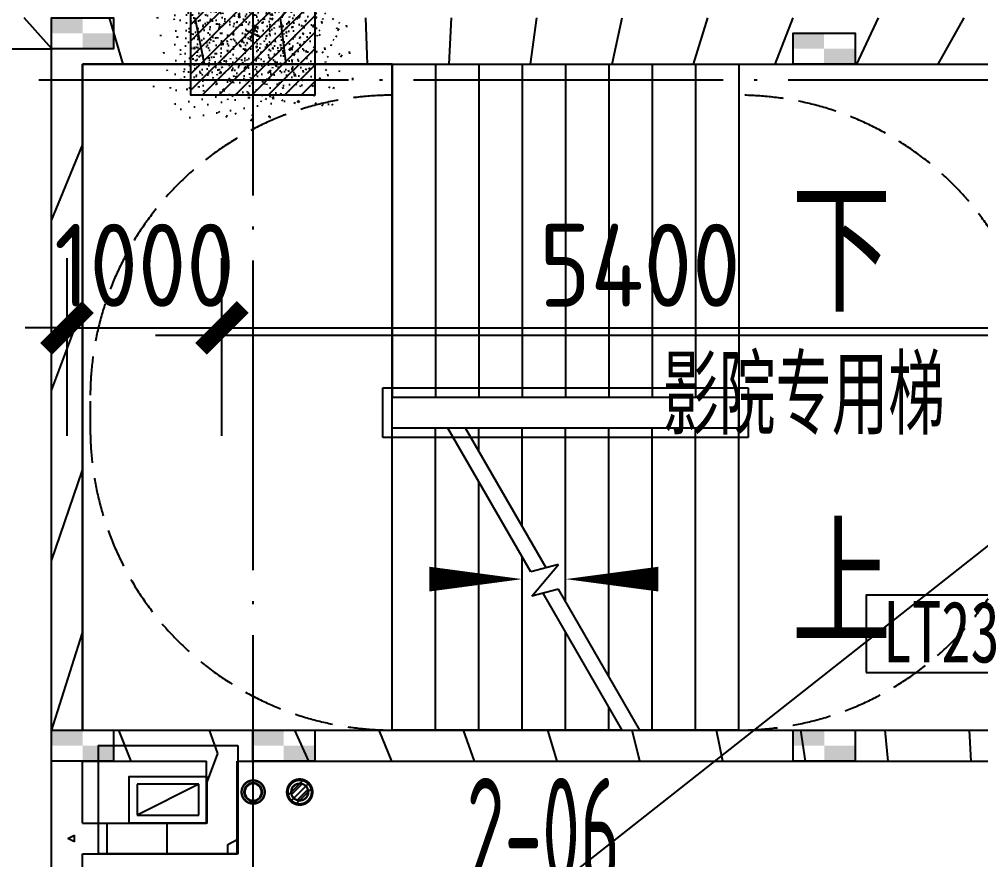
# Model space of a CAD drawing. Header units: inches. Extents: x 0 to 1813292486, y 0 to 3473589894.
# Drawn here: x 600454777 to 600460988, y 3473222381 to 3473227809 of the extents above; entities that cross this region are included whole.
import ezdxf
from ezdxf.enums import TextEntityAlignment as Align
from ezdxf.xclip import XClip

# ---------------------------------------------------------------- set-up
doc = ezdxf.new("R2010")
doc.units = ezdxf.units.IN
doc.header["$LTSCALE"] = 1000
doc.header["$MEASUREMENT"] = 0
doc.header["$XCLIPFRAME"] = 2
for name, pattern in [('AX-MALL-GIRD-200$0$DOTE', [2.4200000000000004, 2, -0.2, 0.02, -0.2]), ('AX-MALL-WALL-P02-QT$0$DASH', [0.35, 0.25, -0.1]), ('AX-MALL-WALL-P02-QT$0$DOTE', [2.4200000000000004, 2, -0.2, 0.02, -0.2]), ('PX-MALL-P02-LG$0$CONTINOUS', [0])]:
    doc.linetypes.add(name, pattern=pattern)
for name, color, linetype in [('A-Anno-Note', 241, 'Continuous'), ('AX-MALL-DIM-P02$0$A-Anno-Dims', 3, 'Continuous'), ('AX-MALL-DIM-P02$0$A-Detl-Thin', 131, 'Continuous'), ('AX-MALL-GIRD-200$0$A-Grid', 222, 'AX-MALL-GIRD-200$0$DOTE'), ('AX-MALL-P02-200$0$A-Anno-Note', 241, 'Continuous'), ('AX-MALL-WALL-P02$0$A-Anno-Note', 241, 'Continuous'), ('AX-MALL-WALL-P02-QT$0$_T_S__T_ELEV_A-STRS', 7, 'Continuous'), ('AX-MALL-WALL-P02-QT$0$A-Anno-Dims', 3, 'Continuous'), ('AX-MALL-WALL-P02-QT$0$A-Anno-Note', 241, 'Continuous'), ('AX-MALL-WALL-P02-QT$0$A-Detl-Fine', 152, 'Continuous'), ('AX-MALL-WALL-P02-QT$0$A-Detl-Patt', 8, 'Continuous'), ('AX-MALL-WALL-P02-QT$0$A-Detl-Thin', 131, 'Continuous'), ('AX-MALL-WALL-P02-QT$0$A-Hdrl', 31, 'Continuous'), ('AX-MALL-WALL-P02-QT$0$A-Strs', 151, 'Continuous'), ('AX-MALL-WALL-P02-QT$0$A-Wall', 2, 'Continuous'), ('AX-MALL-WALL-P02-QT$0$A-Wall-Patt', 13, 'Continuous'), ('AX-MALL-WALL-P02-QT$0$A-Wind', 4, 'Continuous'), ('AX-MALL-WORD-P02$0$A-Anno-Note', 241, 'Continuous'), ('AX-MALL-ZTKD-P02$0$A-Anno-Note', 241, 'Continuous'), ('MX-MALL-P02-LG$0$M-VT-DUCT-FLG', 40, 'Continuous'), ('MX-MALL-P02-LG$0$M-VT-DUCT-KED', 170, 'Continuous'), ('MX-MALL-P02-LG$0$M-VT-DUCT-SAD', 90, 'Continuous'), ('PX-MALL-P02-LG$0$P-Drain-Fldr', 4, 'Continuous'), ('PX-MALL-P02-LG$0$P-Drain-Fldr-ARCH', 161, 'Continuous'), ('PX-MALL-P02-LG$0$P-Drain-Fldr-W100', 4, 'Continuous'), ('PX-MALL-P02-LG$0$P-Drain-Fldr-W50', 4, 'Continuous'), ('PX-MALL-P02-LG$0$P-Pipe-Risr', 7, 'Continuous'), ('PX-MALL-P02-LG$0$P-Pipe-Risr-Arch', 6, 'Continuous'), ('PX-MALL-P02-LG$0$P-Pipe-Risr-W100', 6, 'Continuous'), ('PX-MALL-P02-LG$0$P-Pipe-Risr-W50', 6, 'Continuous'), ('PX-MALL-P02-LG$0$P-Sewr-Pipe', 123, 'PX-MALL-P02-LG$0$CONTINOUS'), ('SX-MALL-LT-TZ-2F(M)$0$SX-S1-TZ-(2F~3F)$0$A-Strs', 151, 'Continuous'), ('SX-MALL-LT-TZ-2F(M)$0$SX-S1-TZ-(2F~3F)$0$TZ', 255, 'Continuous'), ('SX-MALL-TZ-2F~3F$0$S-DIMS', 81, 'Continuous'), ('SX-MALL-WALL-L-1F~2F$0$S-COLU', 30, 'Continuous'), ('SX-MALL-WALL-L-1F~2F$0$S-PATT-WALL', 83, 'Continuous'), ('SX-MALL-WALL-L-1F~2F$0$单形心', 4, 'Continuous')]:
    doc.layers.add(name, color=color, linetype=linetype)
doc.layers.add('MX-MALL-P02-LG$0$M-AUX-TO-ARCH', color=1, linetype='Continuous', plot=False)
doc.styles.add('AX-MALL-DIM-P02$0$_TCH_DIM_T3', font='gbenor.shx')
doc.styles.add('AX-MALL-WALL-P02-QT$0$_TCH_DIM', font='gbenor.shx')
doc.styles.add('AX-MALL-WORD-P02$0$STANDARD', font='gbenor.shx', dxfattribs={"bigfont": 'gbcbig.shx'})
doc.styles.add('AX-MALL-WORD-P02$0$宋体', font='', dxfattribs={"width": 0.7, "height": 5})
doc.styles.add('PX-MALL-P02-LG$0$jzfz', font='gbenor.shx', dxfattribs={"bigfont": 'gbcbig.shx'})
doc.styles.get('AX-MALL-WORD-P02$0$宋体').set_extended_font_data('SimSun')
doc.dimstyles.new('AX-MALL-DIM-P02$0$_TCH_ARCH&&180', dxfattribs={"dimtxt": 535.5, "dimasz": 270, "dimexe": 450, "dimexo": 450, "dimgap": 137.25, "dimtad": 1, "dimdec": 0, "dimzin": 0, "dimdsep": 46, "dimtxsty": 'AX-MALL-DIM-P02$0$_TCH_DIM_T3', "dimblk": 'AX-MALL-DIM-P02$0$_ArchTick', "dimcen": 0.09, "dimclrt": 7, "dimazin": 2, "dimtfac": 1, "dimtdec": 0, "dimtix": 1, "dimtmove": 2, "dimatfit": 3, "dimfxl": 500, "dimtolj": 1, "dimtzin": 0, "dimarcsym": 0})
pattern_1 = [(45, (0, 359.0227), (-353.55353201463, 353.55353201463), [])]

# ---------------------------------------------------------------- blocks, each defined once
blk = doc.blocks.new('AX-MALL-WORD-P02')
at = {"layer": 'AX-MALL-WORD-P02$0$A-Anno-Note', "color": 3}
blk.add_lwpolyline([(600275052.2948462, 3473124441.960063), (600276047.4509962, 3473124071.235201), (600276221.9974105, 3473124539.779274), (600275226.841261, 3473124910.504136)], close=True, dxfattribs=at)
at = {"layer": 'AX-MALL-WORD-P02$0$A-Anno-Note', "style": 'AX-MALL-WORD-P02$0$STANDARD'}
blk.add_text('影院专用梯', height=506.3829787234042, rotation=339.5681613092015, dxfattribs=at).set_placement((600274354.4755783, 3473126339.490669))
at = {"layer": 'AX-MALL-WORD-P02$0$A-Anno-Note', "color": 3, "style": 'AX-MALL-WORD-P02$0$宋体', "width": 0.7}
blk.add_text('LT23', height=396.5189873417721, rotation=339.5681615271141, dxfattribs=at).set_placement((600275174.583044, 3473124465.201507))
at = {"layer": 'AX-MALL-WORD-P02$0$A-Anno-Note', "style": 'AX-MALL-WORD-P02$0$STANDARD', "width": 0.6}
blk.add_text('2-06', height=700, rotation=339.5681613092015, dxfattribs=at).set_placement((600272150.7702832, 3473124049.305583))
blk = doc.blocks.new('AX-MALL-GIRD-200')
at = {"layer": 'AX-MALL-GIRD-200$0$A-Grid'}
for p, q in [((600299301.5415328, 3473200886.857392), (600260572.0025835, 3473096923.130311)), ((600223757.4145118, 3473147635.412487), (600581653.41861, 3473014308.649205))]:
    blk.add_line(p, q, dxfattribs=at)
blk = doc.blocks.new('AX-MALL-WALL-P02-QT$0$tj')
at = {"layer": 'AX-MALL-WALL-P02-QT$0$A-Detl-Patt'}
h = blk.add_hatch(dxfattribs=at)
h.set_pattern_fill('STEEL', color=256, scale=100.0000000000001, angle=50.43183869082386)
h.set_pattern_definition([(75.00000000004839, (-14278.19445574284, 156289.8254051208), (-153.3407249234246, 41.08752340989569), []), (75.00000000004839, (-14317.88195610046, 156358.5661673546), (-153.3407249234246, 41.08752340989569), [])])
edge = h.paths.add_edge_path()
edge.add_line((88101.273016572, 47666.64152574539), (87883.93542659283, 47459.84604215622))
edge.add_line((87883.93542659283, 47459.84604215622), (91571.54751467705, 43584.64122533798))
edge.add_arc((262949.389629302, 558937.705083496), 543101.4133620498, 251.6057364187558, 260.0288666978238)
edge.add_arc((172180.8466627672, -2862.146247219684), 27099.9982179492, 64.7128659603706, 96.9316049602786, ccw=False)
edge.add_arc((262948.9730309481, 558936.3205539446), 543099.9677998082, 261.6155114784545, 271.7251478115656)
edge.add_line((279298.9759148359, 16082.51663446426), (279298.9759315252, 16382.65274763107))
edge.add_arc((262948.9742454757, 558936.3204835369), 542799.9676941936, 261.62020364125146, 271.7261014454634, ccw=False)
edge.add_arc((172180.8456921196, -2862.14609140989), 27400.00151046549, 64.80631838577902, 96.83815911678944)
edge.add_arc((262949.394896181, 558937.7037490648), 542801.4137571028, 251.6136389015772, 260.02417327084333, ccw=False)
edge.add_line((91737.26096642017, 43845.69257831573), (88101.273016572, 47666.64152574539))
at = {"layer": 'AX-MALL-WALL-P02-QT$0$A-Detl-Fine'}
blk.add_arc((262949.3896243572, 558937.7050833702), 543901.4133599502, 251.5035459811555, 255.290453772469, dxfattribs=at)
at = {"layer": 'AX-MALL-WALL-P02-QT$0$A-Detl-Patt'}
blk.add_lwpolyline([(88103.03003954887, 47737.33037519455), (87813.24658572674, 47461.60306501389), (91543.92713344097, 43541.13421487808, 0.03677856867194786), (168908.9495433569, 23989.2463850975, -0.1416543586965341), (183742.0972260237, 21592.70785188675, 0.04416604653312874), (279348.9759123325, 16034.00206041336), (279348.9759345055, 16434.18465709686, -0.04414427716130016), (183859.0483468771, 21979.79425859451, 0.1405450684183163), (168919.8474783897, 24393.46752309799, -0.03670519880877311), (91764.87840116024, 43889.20268630981), (88103.03007543087, 47737.33033752441)], format="xyb", dxfattribs=at)
blk.add_lwpolyline([(88101.273016572, 47666.64152574539), (87883.93542659283, 47459.84604215622), (91571.54751467705, 43584.64122533798, 0.0367693963449814), (168910.2986617088, 24039.77597379684, -0.1415142461245126), (183756.7420067787, 21641.08926153183, 0.04414024362697595), (279298.9759148359, 16082.51663446426), (279298.9759315252, 16382.65274763107, -0.04412389944666065), (183844.4648458958, 21931.40288829803, 0.1406825130026793), (168918.4574091434, 24342.94360637665, -0.03671436212623864), (91737.26096642017, 43845.69257831573)], format="xyb", close=True, dxfattribs=at)
at = {"layer": 'AX-MALL-WALL-P02-QT$0$A-Detl-Patt', "linetype": 'AX-MALL-WALL-P02-QT$0$DASH'}
blk.add_arc((262949.3896243572, 558937.7050833702), 543701.4133599502, 251.503420721229, 255.290453772469, dxfattribs=at)
at = {"layer": 'AX-MALL-WALL-P02-QT$0$A-Detl-Thin'}
blk.add_arc((262949.3896243572, 558937.7050833702), 543301.4133599502, 251.5031615339801, 255.290453772469, dxfattribs=at)
at = {"layer": 'AX-MALL-WALL-P02-QT$0$A-Hdrl', "ltscale": 6}
for radius, start in [(543501.4133599502, 251.5032867938467), (543601.4133599502, 251.5033537575453)]:
    blk.add_arc((262949.3896243572, 558937.7050833702), radius, start, 255.290453772469, dxfattribs=at)
blk = doc.blocks.new('SX-MALL-WALL-L-1F~2F$0$BANWANG_XINGXIN')
at = {"color": 0}
for points in [[(0.7071067811865476, 0.7071067811865475), (-0.7071067811865477, -0.7071067811865475)], [(-0.7071067811865475, 0.7071067811865476), (0.7071067811865474, -0.7071067811865477)]]:
    blk.add_lwpolyline(points, dxfattribs=at)
blk = doc.blocks.new('SX-MALL-WALL-L-1F~2F')
at = {"layer": 'SX-MALL-WALL-L-1F~2F$0$S-PATT-WALL'}
h = blk.add_hatch(dxfattribs=at)
h.set_pattern_fill('钢筋混凝土', color=256, scale=15, pattern_type=2)
h.set_pattern_definition([(24.56816131876918, (600332848.5159376, 3473133887.589986), (-31.18316060756021, 68.21004687377882), []), (29.56816131876925, (600332848.5159376, 3473133887.589986), (97.53445422577846, -46.37920049590846), [11.24999999999976, -123.7499999999981]), (334.5681613187692, (600332848.5159376, 3473133887.589986), (19.8843977583576, 112.9961142864107), [8.999999999999757, -98.99999999999805]), (80.01956131876923, (600332856.6438087, 3473133883.725054), (117.4189029535321, 66.61682170576017), [9.5610285, -105.1713168]), (25.75236131876918, (600332858.9887226, 3473133915.702631), (141.3476152674957, -79.15081590010527), [16.87499999999999, -185.6249999999999]), (76.20376131876925, (600332870.7676862, 3473133909.106722), (182.3878362713222, 87.98253900728308), [14.3415432, -157.75695]), (330.7523613187692, (600332858.9887226, 3473133915.702631), (182.3877676118969, 87.98268144025063), [13.5, -148.4999999999999]), (0.5681613187692685, (600332870.4268485, 3473133903.438077), (62.82047321120105, -87.84980446922418), [11.25, -123.75]), (305.5681613187692, (600332870.4268485, 3473133903.438077), (72.17288940056437, 89.18848105901375), [8.999999999999998, -98.99999999999999]), (51.01956131876926, (600332875.6618834, 3473133896.117257), (134.9933625470349, 1.33857134020591), [9.5610285, -105.1713168]), (17.06816131876921, (600332848.5159376, 3473133887.589986), (19.14085714793764, 46.1558949392409), [0.7499999999999999, -97.79999999999998, 0.7499999999999999, -100.5, 0.7499999999999999, -99.37499999999999]), (347.0681613187692, (600332848.5159376, 3473133887.589986), (57.63084699394109, 41.66442757030211), [0.7499999999999999, -57.29999999999999, 0.7499999999999999, -95.54999999999998, 0.7499999999999999, -37.87499999999999]), (307.0681613187692, (600332817.170339, 3473133899.267141), (73.85474001336533, -31.12342331039777), [0.7499999999999849, -37.49999999999903, 0.7499999999999849, -116.9999999999981, 0.7499999999999849, -155.2499999999961]), (297.0681613187692, (600332803.1140169, 3473133904.503534), (87.2164167648191, -16.46683781742514), [0.7499999999999999, -48.74999999999999, 0.7499999999999999, -77.69999999999997, 0.7499999999999999, -110.25])])
h.paths.add_polyline_path([(600272544.515609, 3473130207.780597), (600273294.186127, 3473129928.506333), (600273014.911862, 3473129178.835817), (600272265.2413446, 3473129458.110077)])
at = {"layer": 'SX-MALL-WALL-L-1F~2F$0$S-COLU'}
blk.add_lwpolyline([(600272544.515609, 3473130207.780597), (600273294.186127, 3473129928.506333), (600273014.911862, 3473129178.835817), (600272265.2413446, 3473129458.110077)], close=True, dxfattribs=at)
at = {"layer": 'SX-MALL-WALL-L-1F~2F$0$单形心', "xscale": 50, "yscale": 50, "zscale": 50}
blk.add_blockref('SX-MALL-WALL-L-1F~2F$0$BANWANG_XINGXIN', (600272779.7137353, 3473129693.308207), dxfattribs=at)
blk = doc.blocks.new('SX-MALL-WALL-L-2F~3F')
ref = blk.add_blockref('SX-MALL-WALL-L-1F~2F', (0, 0))
XClip(ref).set_block_clipping_path([(600349769.7341375, 3473074679.418533), (600357001.7302529, 3473071985.287766), (600356499.8725733, 3473070638.124951), (600359302.5086629, 3473069594.060767), (600362345.1765132, 3473077761.653201), (600381551.4312518, 3473070606.759726), (600391553.7259278, 3473066880.611454), (600387749.827644, 3473056669.608357), (600391632.1759799, 3473055223.319679), (600395635.5522461, 3473065969.791956), (600406982.2408491, 3473061742.817497), (600403058.8006672, 3473051210.921831), (600412723.2437257, 3473047610.6332), (600445093.3740637, 3473134503.466942), (600393055.2444371, 3473153889.197227), (600387463.4997383, 3473138878.984498), (600380158.3525343, 3473141600.366193), (600382830.751978, 3473148774.027779), (600388210.8522022, 3473146769.782572), (600390696.2253517, 3473153441.399696), (600277474.697425, 3473195619.741203), (600273446.9822528, 3473184807.934726), (600257129.111771, 3473190886.82031), (600241575.9633431, 3473149136.690594), (600258197.8999482, 3473142944.531458), (600255239.7303221, 3473135003.762026), (600263182.3271956, 3473132044.911624), (600260741.6763649, 3473125493.34496), (600269350.4970673, 3473122286.306632), (600271511.1407766, 3473128086.235537), (600286270.1853781, 3473122588.058336), (600284109.5416689, 3473116788.129431), (600282580.7823727, 3473112684.400902), (600291840.7574171, 3473109234.788475), (600290827.7957876, 3473106515.642598), (600293360.405141, 3473105572.171298), (600294731.2544166, 3473109252.0137), (600323175.4764534, 3473098655.706329), (600321336.3302773, 3473093718.790065), (600344750.773286, 3473084996.222976), (600341987.4689643, 3473077578.540671), (600344583.6790427, 3473076611.376234), (600346015.5062013, 3473080454.904757), (600351201.5612961, 3473078522.947055)])
blk = doc.blocks.new('SX-MALL-WALL-2F~3F')
blk.add_blockref('SX-MALL-WALL-L-2F~3F', (0, 0))
blk = doc.blocks.new('MX-MALL-P02-LG$0$YHJJ-P02')
at = {"layer": 'MX-MALL-P02-LG$0$M-AUX-TO-ARCH'}
for points in [[(-137456.7791945934, -52999.99999094009), (-137456.7791941166, -53699.99999237061), (-138356.7791956663, -53699.99998950958), (-138356.7791948318, -52999.99999094009)], [(-137656.7791939974, -53199.99999141693), (-137656.7791955471, -53499.99999332428), (-138156.7791950703, -53499.9999871254), (-138156.7791960239, -53199.99999141693)]]:
    blk.add_lwpolyline(points, close=True, dxfattribs=at)
at = {"layer": 'MX-MALL-P02-LG$0$M-VT-DUCT-FLG'}
blk.add_line((-137706.7791941196, -53249.99999236451), (-138106.7791941135, -53449.9999923767), dxfattribs=at)
at = {"layer": 'MX-MALL-P02-LG$0$M-VT-DUCT-KED'}
for p, q in [((-137706.7791941196, -53249.99999236451), (-138106.7791941196, -53249.9999923767)), ((-138106.7791941196, -53249.9999923767), (-138106.7791941135, -53449.9999923767)), ((-137706.7791941135, -53449.99999236451), (-137706.7791941196, -53249.99999236451)), ((-138106.7791941135, -53449.9999923767), (-137706.7791941135, -53449.99999236451))]:
    blk.add_line(p, q, dxfattribs=at)
blk = doc.blocks.new('MX-MALL-P02-LG')
at = {"layer": 'MX-MALL-P02-LG$0$M-VT-DUCT-SAD', "rotation": 339.5681613187875}
blk.add_blockref('MX-MALL-P02-LG$0$YHJJ-P02', (600418393.5374048, 3473127097.242905), dxfattribs=at)
blk = doc.blocks.new('SX-MALL-LT-TZ-2F(M)$0$SX-S1-TZ-(2F~3F)$0$TZ')
at = {"layer": 'SX-MALL-LT-TZ-2F(M)$0$SX-S1-TZ-(2F~3F)$0$A-Strs'}
h = blk.add_hatch(color=0, dxfattribs=at)
h.dxf.hatch_style = 1
h.paths.add_polyline_path([(-186775.5959191918, 16586.87351322174), (-186975.5954445004, 16586.43784570694), (-186975.3828500509, 16486.43807125092), (-186775.3780853152, 16486.87375020981)])
h.paths.add_polyline_path([(-186975.3828500509, 16486.43807125092), (-187175.3771362901, 16486.00241565704), (-187175.1593025327, 16386.00265312195), (-186975.1702555418, 16386.43829774857)])
at = {"layer": 'SX-MALL-LT-TZ-2F(M)$0$SX-S1-TZ-(2F~3F)$0$A-Strs', "color": 0}
blk.add_lwpolyline([(-187175.5949700475, 16586.00217819214), (-187175.1593025327, 16386.00265312195), (-186775.1602514982, 16386.87398815155), (-186775.5959191918, 16586.87351322174)], close=True, dxfattribs=at)
blk = doc.blocks.new('SX-MALL-LT-TZ-2F(M)')
at = {"layer": 'SX-MALL-LT-TZ-2F(M)$0$SX-S1-TZ-(2F~3F)$0$TZ', "color": 7, "xscale": -1, "rotation": 159.6899687550818}
for p in [(600452822.2498753, 3473080639.588159), (600457275.947921, 3473078873.730221), (600451216.422851, 3473076328.982683), (600452434.9694963, 3473075875.027051), (600455706.160492, 3473074656.412904)]:
    blk.add_blockref('SX-MALL-LT-TZ-2F(M)$0$SX-S1-TZ-(2F~3F)$0$TZ', p, dxfattribs=at)
blk = doc.blocks.new('SX-MALL-TZ-2F~3F')
at = {"layer": 'SX-MALL-TZ-2F~3F$0$S-DIMS'}
blk.add_blockref('SX-MALL-LT-TZ-2F(M)', (0.08505654335021973, 0.258394181728363), dxfattribs=at)
blk = doc.blocks.new('AX-MALL-WALL-P02-QT')
at = {"layer": 'AX-MALL-WALL-P02-QT$0$A-Wall-Patt'}
h = blk.add_hatch(dxfattribs=at)
h.set_pattern_fill('普通砖', color=256, scale=200, style=0)
h.set_pattern_definition(pattern_1)
h.paths.add_polyline_path([(600265833.7494437, 3473132245.312536), (600265904.185403, 3473132147.930709), (600271526.714284, 3473130053.373719), (600271632.0595263, 3473130049.700708), (600271690.2416649, 3473130205.882065), (600265880.2951546, 3473132370.257622)])
h = blk.add_hatch(dxfattribs=at)
h.set_pattern_fill('普通砖', color=256, scale=200, style=0)
h.set_pattern_definition(pattern_1)
h.paths.add_polyline_path([(600271632.0595263, 3473130049.700708), (600271679.22263, 3473129889.846338), (600277489.1691406, 3473127725.470782), (600277781.3146193, 3473127936.77866), (600271690.2416649, 3473130205.882065)])
h = blk.add_hatch(dxfattribs=at)
h.set_pattern_fill('普通砖', color=256, scale=200, style=0)
h.set_pattern_definition(pattern_1)
h.paths.add_polyline_path([(600270080.7416276, 3473125789.931348), (600270178.1234537, 3473125860.367307), (600271679.22263, 3473129889.846338), (600271632.0595263, 3473130049.700708), (600271526.714284, 3473130053.373719), (600269955.7965416, 3473125836.477059)])
h = blk.add_hatch(dxfattribs=at)
h.set_pattern_fill('普通砖', color=256, scale=200, style=0)
h.set_pattern_definition(pattern_1)
h.paths.add_polyline_path([(600270080.7416276, 3473125789.931348), (600270108.3048874, 3473125672.949677), (600270857.9754049, 3473125393.675412), (600270974.957075, 3473125421.238672), (600271021.5027858, 3473125546.183758), (600270178.1234537, 3473125860.367307)])
h = blk.add_hatch(dxfattribs=at)
h.set_pattern_fill('普通砖', color=256, scale=200, style=0)
h.set_pattern_definition(pattern_1)
h.paths.add_polyline_path([(600269871.2859284, 3473125227.678459), (600269968.6677547, 3473125298.114419), (600270108.3048874, 3473125672.949677), (600270080.7416276, 3473125789.931347), (600269955.7965416, 3473125836.477059), (600269746.3408422, 3473125274.22417)])
h = blk.add_hatch(dxfattribs=at)
h.set_pattern_fill('普通砖', color=256, scale=200, style=0)
h.set_pattern_definition(pattern_1)
h.paths.add_polyline_path([(600270974.957075, 3473125421.238672), (600271045.3930341, 3473125323.856846), (600275918.2513981, 3473123508.574122), (600276046.8694959, 3473123567.373654), (600275988.0699644, 3473123695.991752), (600271021.5027858, 3473125546.183758)])
h = blk.add_hatch(dxfattribs=at)
h.set_pattern_fill('普通砖', color=256, scale=200, style=0)
h.set_pattern_definition(pattern_1)
h.paths.add_polyline_path([(600270718.338272, 3473125018.840153), (600270835.9373349, 3473124761.603958), (600271045.3930341, 3473125323.856846), (600270974.957075, 3473125421.238672), (600270857.9754049, 3473125393.675412)])
h = blk.add_hatch(dxfattribs=at)
h.set_pattern_fill('普通砖', color=256, scale=200, style=0)
h.set_pattern_definition(pattern_1)
h.paths.add_polyline_path([(600269871.2859284, 3473125227.678459), (600269898.8491883, 3473125110.696789), (600270835.9373349, 3473124761.603958), (600270718.338272, 3473125018.840153), (600269968.6677547, 3473125298.114419)])
h = blk.add_hatch(dxfattribs=at)
h.set_pattern_fill('普通砖', color=256, scale=200, style=0)
h.set_pattern_definition(pattern_1)
h.paths.add_polyline_path([(600269047.1155329, 3473123145.480507), (600269177.4910336, 3473123174.317365), (600269898.8491883, 3473125110.696789), (600269871.2859284, 3473125227.678459), (600269746.3408422, 3473125274.22417), (600269009.4914004, 3473123296.260674)])
at = {"layer": 'AX-MALL-WALL-P02-QT$0$_T_S__T_ELEV_A-STRS', "linetype": 'AX-MALL-WALL-P02-QT$0$DOTE', "const_width": 150}
blk.add_lwpolyline([(600234247.8536268, 3473153011.494684), (600262405.5662599, 3473142521.920496), (600259473.1864733, 3473134650.380063), (600277652.6965212, 3473127877.979127), (600276745.0551592, 3473125441.549947), (600276745.055159, 3473125441.549947), (600276046.8694955, 3473123567.373652), (600279607.804453, 3473122240.820894), (600279607.8044529, 3473122240.820893), (600286917.0919989, 3473119517.896807), (600286114.1784856, 3473117362.594068), (600305090.2134603, 3473110293.464231), (600303222.5668081, 3473105280.042639), (600316013.8200127, 3473100514.925489), (600314879.2683095, 3473097469.389009), (600322235.4102613, 3473094729.010282), (600324225.2394023, 3473100070.412719), (600344138.3625215, 3473092652.190045), (600342323.0797966, 3473087779.331682), (600442122.9674294, 3473050600.945104)], dxfattribs=at)
at = {"layer": 'AX-MALL-WALL-P02-QT$0$A-Anno-Dims'}
blk.add_line((600261523.3908857, 3473120260.912347), (600281166.7770756, 3473126568.881006), dxfattribs=at)
at = {"layer": 'AX-MALL-WALL-P02-QT$0$A-Anno-Dims', "color": 3}
for points in [[(600275373.4846443, 3473127259.741159, 0, 0, 0), (600272206.1267117, 3473128439.67494, 0, 0, 0), (600271455.5771173, 3473126424.935426, 0, 0, 0), (600273179.8193055, 3473125782.604611, 0, 160, 0), (600272617.566418, 3473125992.060312, 0, 0, 0)], [(600274622.9350499, 3473125245.001646, 0, 0, 0), (600273442.2039863, 3473125684.858617, 0, 160, 0), (600274004.4568737, 3473125475.402916, 0, 0, 0)]]:
    blk.add_lwpolyline(points, format="xyseb", dxfattribs=at)
at = {"layer": 'AX-MALL-WALL-P02-QT$0$A-Strs', "color": 3}
for p, q in [((600271679.22264, 3473129889.846335), (600270178.1234579, 3473125860.367319)), ((600273553.3989315, 3473129191.660666), (600271679.22264, 3473129889.846335)), ((600272052.2997494, 3473125162.18165), (600273553.3989315, 3473129191.660666)), ((600273553.3989372, 3473129191.660674), (600272802.8493438, 3473127176.921163)), ((600273553.3989372, 3473129191.660674), (600275652.4763837, 3473128409.692725)), ((600273815.783618, 3473129093.91468), (600273065.2340245, 3473127079.175169)), ((600274078.1682988, 3473128996.168687), (600273327.6187054, 3473126981.429176)), ((600274340.5529797, 3473128898.422693), (600273590.0033863, 3473126883.683182)), ((600274602.9376605, 3473128800.676699), (600273852.388067, 3473126785.937188)), ((600274865.3223412, 3473128702.930706), (600274114.7727478, 3473126688.191195)), ((600275127.7070221, 3473128605.184712), (600274377.1574286, 3473126590.445201)), ((600275390.0917028, 3473128507.438718), (600274639.5421094, 3473126492.699207)), ((600275652.4763837, 3473128409.692725), (600274901.9267902, 3473126394.953214)), ((600272655.8599181, 3473126954.223815), (600272767.5696251, 3473127254.092021)), ((600272767.5696251, 3473127254.092021), (600274979.0976489, 3473126430.232932)), ((600272733.0307767, 3473126989.503534), (600272802.8493438, 3473127176.921163)), ((600272802.8493438, 3473127176.921163), (600274901.9267902, 3473126394.953214)), ((600272802.8493438, 3473127176.921163), (600274901.9267902, 3473126394.953214)), ((600272052.2997494, 3473125162.18165), (600272733.0307767, 3473126989.503534)), ((600273069.7719594, 3473126864.057561), (600272733.0307767, 3473126989.503534)), ((600274832.1082232, 3473126207.535584), (600272733.0307767, 3473126989.503534)), ((600274867.3879418, 3473126130.364726), (600272655.8599181, 3473126954.223815)), ((600272314.6844302, 3473125064.435656), (600272995.4154576, 3473126891.75754)), ((600273247.8645813, 3473125807.54065), (600273069.7719594, 3473126864.057561)), ((600274832.1082232, 3473126207.535584), (600273177.977578, 3473126823.747793)), ((600273350.9273102, 3473125797.740568), (600273177.977578, 3473126823.747793)), ((600273206.295449, 3473126655.754817), (600273257.8001384, 3473126794.011547)), ((600273299.3791026, 3473126103.545225), (600273520.1848192, 3473126696.265553)), ((600273392.462756, 3473125551.335633), (600273782.5695, 3473126598.519559)), ((600273485.5464096, 3473124999.12604), (600274044.9541807, 3473126500.773565)), ((600272577.069111, 3473124966.689662), (600273136.4768821, 3473126468.337187)), ((600274979.0976489, 3473126430.232932), (600274867.3879418, 3473126130.364726)), ((600273626.6078342, 3473124575.705688), (600274307.3388616, 3473126403.027572)), ((600274832.1082232, 3473126207.535584), (600274901.9267902, 3473126394.953214)), ((600274901.9267902, 3473126394.953214), (600274832.1082232, 3473126207.535584)), ((600273888.9925151, 3473124477.959694), (600274569.7235425, 3473126305.281578)), ((600274151.3771958, 3473124380.2137), (600274832.1082232, 3473126207.535584)), ((600272839.4537919, 3473124868.943669), (600273229.5605357, 3473125916.127595)), ((600270178.1234579, 3473125860.367319), (600272052.2997494, 3473125162.18165)), ((600273199.8456545, 3473125657.134471), (600273433.7897304, 3473125789.861303)), ((600273433.7897304, 3473125789.861303), (600273247.8645813, 3473125807.54065)), ((600273377.4758664, 3473125640.243877), (600273199.8456545, 3473125657.134471)), ((600273444.0457138, 3473124643.715435), (600273274.4131376, 3473125650.043959)), ((600273552.2513324, 3473124603.405667), (600273377.4758664, 3473125640.243877)), ((600273101.8384726, 3473124771.197675), (600273322.6441891, 3473125363.918004)), ((600273444.0457138, 3473124643.715435), (600272052.2997494, 3473125162.18165)), ((600273364.2231534, 3473124673.451681), (600273415.7278427, 3473124811.708411)), ((600274151.3771958, 3473124380.2137), (600273552.2513324, 3473124603.405667))]:
    blk.add_line(p, q, dxfattribs=at)
at = {"layer": 'AX-MALL-WALL-P02-QT$0$A-Strs', "color": 3, "linetype": 'AX-MALL-WALL-P02-QT$0$DASH'}
for points in [[(600273483.5803711, 3473129004.243047, 0.4180063963756267), (600270966.8771822, 3473127833.96471), (600270914.6647387, 3473127693.80812, 0.418006393058448), (600272052.2998071, 3473125162.181629)], [(600275582.6578077, 3473128222.27511, -0.4180063963756267), (600276720.2928065, 3473125690.648571), (600276668.0803653, 3473125550.49198, -0.418006393058448), (600274151.3771554, 3473124380.213725)]]:
    blk.add_lwpolyline(points, format="xyb", dxfattribs=at)
at = {"layer": 'AX-MALL-WALL-P02-QT$0$A-Wall'}
for p, q in [((600265904.185403, 3473132147.930709), (600271526.714284, 3473130053.373719)), ((600269955.7965416, 3473125836.477059), (600271526.714284, 3473130053.373719)), ((600270178.1234537, 3473125860.367307), (600271679.22263, 3473129889.846338)), ((600271679.22263, 3473129889.846338), (600277489.1691406, 3473127725.470782)), ((600270178.1234537, 3473125860.367307), (600271021.5027858, 3473125546.183758)), ((600269746.3408422, 3473125274.22417), (600269955.7965416, 3473125836.477059)), ((600269968.6677547, 3473125298.114419), (600270108.3048874, 3473125672.949677)), ((600270108.3048874, 3473125672.949677), (600270857.9754049, 3473125393.675412)), ((600271021.5027858, 3473125546.183758), (600275988.0699644, 3473123695.991752)), ((600270718.338272, 3473125018.840153), (600270857.9754049, 3473125393.675412)), ((600269968.6677547, 3473125298.114419), (600270718.338272, 3473125018.840153)), ((600270835.9373349, 3473124761.603958), (600271045.3930341, 3473125323.856846)), ((600271045.3930341, 3473125323.856846), (600275918.2513981, 3473123508.574122)), ((600269009.4914004, 3473123296.260674), (600269746.3408422, 3473125274.22417)), ((600269177.4910336, 3473123174.317365), (600269898.8491883, 3473125110.696789)), ((600269898.8491883, 3473125110.696789), (600270835.9373349, 3473124761.603958))]:
    blk.add_line(p, q, dxfattribs=at)
at = {"layer": 'AX-MALL-WALL-P02-QT$0$A-Detl-Patt'}
blk.add_blockref('SX-MALL-TZ-2F~3F', (0, 0), dxfattribs=at)
at = {"layer": 'AX-MALL-WALL-P02-QT$0$A-Detl-Thin'}
for name in ['MX-MALL-P02-LG', 'SX-MALL-WALL-2F~3F']:
    blk.add_blockref(name, (0, 0), dxfattribs=at)
at = {"layer": 'AX-MALL-WALL-P02-QT$0$A-Detl-Thin', "rotation": 339.5681613091762}
blk.add_blockref('AX-MALL-WALL-P02-QT$0$tj', (600144118.6961328, 3473128496.287411), dxfattribs=at)
at = {"layer": 'AX-MALL-WALL-P02-QT$0$A-Wind'}
blk.add_blockref('AX-MALL-GIRD-200', (0, 0), dxfattribs=at)
at = {"layer": 'AX-MALL-WALL-P02-QT$0$A-Anno-Note', "color": 3, "style": 'AX-MALL-WALL-P02-QT$0$_TCH_DIM', "width": 0.7}
for s, p in [('下', (600275438.9071999, 3473126861.871922)), ('上', (600274688.3576059, 3473124847.132409))]:
    blk.add_text(s, height=675.177304964539, rotation=339.5681613092755, dxfattribs=at).set_placement(p)
blk = doc.blocks.new('AX-MALL-WALL-P02')
at = {"layer": 'AX-MALL-WALL-P02$0$A-Anno-Note'}
blk.add_blockref('AX-MALL-WORD-P02', (0, 0), dxfattribs=at)
blk.add_blockref('AX-MALL-WALL-P02-QT', (0, 0), dxfattribs=at)
blk = doc.blocks.new('PX-MALL-P02-LG$0$A$C5A9C1854')
at = {"layer": 'PX-MALL-P02-LG$0$P-Drain-Fldr-W50', "ltscale": 0.7}
for p, q in [((16.81565596797736, -52.36634142627008), (-52.36634142621187, 16.81565596791916)), ((38.89087296527578, -38.89087296521757), (-38.89087296527578, 38.89087296521757)), ((52.36634142632829, -16.81565596791916), (-16.81565596786095, 52.36634142627008))]:
    blk.add_line(p, q, dxfattribs=at)
at = {"layer": 'PX-MALL-P02-LG$0$P-Drain-Fldr-W50', "ltscale": 0.7, "const_width": 13.75}
blk.add_lwpolyline([(-54.99999999994179, 0, 1), (55.00000000005821, 0, 1)], format="xyb", close=True, dxfattribs=at)
blk = doc.blocks.new('PX-MALL-P02-LG$0$A$C7D2520B3')
at = {"layer": 'PX-MALL-P02-LG$0$P-Drain-Fldr', "ltscale": 0.7}
for p, q in [((78.54951213949244, -25.22348395187873), (-25.22348395179142, 78.54951213940512)), ((25.22348395196605, -78.54951213940512), (-78.54951213931781, 25.22348395187873)), ((58.33630944791366, -58.33630944788456), (-58.33630944791366, 58.33630944788456))]:
    blk.add_line(p, q, dxfattribs=at)
at = {"layer": 'PX-MALL-P02-LG$0$P-Drain-Fldr', "ltscale": 0.7, "const_width": 20}
blk.add_lwpolyline([(5.820766091346741e-11, -80, 1), (5.820766091346741e-11, 80, 1)], format="xyb", close=True, dxfattribs=at)
blk = doc.blocks.new('PX-MALL-P02-LG$0$A$C2257314B')
at = {"layer": 'PX-MALL-P02-LG$0$P-Drain-Fldr-ARCH', "ltscale": 0.7}
for p, q in [((16.81565596797736, -52.36634142627008), (-52.36634142621187, 16.81565596791916)), ((38.89087296527578, -38.89087296521757), (-38.89087296527578, 38.89087296521757)), ((52.36634142632829, -16.81565596791916), (-16.81565596786095, 52.36634142627008))]:
    blk.add_line(p, q, dxfattribs=at)
for start, end in [(0, 180), (180, 0)]:
    blk.add_arc((5.820766091346741e-11, -1.77635683940025e-15), 55, start, end, dxfattribs=at)
blk = doc.blocks.new('PX-MALL-P02-LG$0$P-Drain-Fldr')
blk.add_blockref('PX-MALL-P02-LG$0$A$C2257314B', (0, 0))
at = {"layer": 'PX-MALL-P02-LG$0$P-Drain-Fldr-W100'}
blk.add_blockref('PX-MALL-P02-LG$0$A$C7D2520B3', (0, 0), dxfattribs=at)
at = {"layer": 'PX-MALL-P02-LG$0$P-Drain-Fldr-W50'}
blk.add_blockref('PX-MALL-P02-LG$0$A$C5A9C1854', (0, 0), dxfattribs=at)
blk = doc.blocks.new('PX-MALL-P02-LG$0$P-Risr')
at = {"layer": 'PX-MALL-P02-LG$0$P-Pipe-Risr-W50'}
h = blk.add_hatch(color=0, dxfattribs=at)
edge = h.paths.add_edge_path()
edge.add_ellipse((0, 0), major_axis=(47.05795628796547, 47.05795628796547), ratio=0.9999999999999695, start_angle=225.0000000000009, end_angle=405.0000000000009, ccw=False)
edge.add_ellipse((0, 0), major_axis=(47.05795628796764, 47.05795628796764), ratio=0.9999999999998785, start_angle=133.9675974886221, end_angle=225.0000000000035, ccw=False)
edge.add_line((-66.53919663240958, 1.199087783927098), (-54.4367953546693, 1.199087783927098))
edge.add_ellipse((0, 0), major_axis=(-38.50196423560672, 38.50196423560672), ratio=0.9999999999999859, start_angle=43.73814098242129, end_angle=134.9999999999996)
edge.add_ellipse((0, 0), major_axis=(38.50196423561096, 38.50196423561096), ratio=0.9999999999998216, start_angle=225.0000000000051, end_angle=405.0000000000051)
edge.add_ellipse((0, 0), major_axis=(38.50196423560679, 38.50196423560679), ratio=0.9999999999999831, start_angle=45.00000000000048, end_angle=133.7381409824204)
edge.add_line((-54.43679535467527, 1.199087783927098), (-66.53919663241555, 1.199087783927098))
edge.add_ellipse((0, 0), major_axis=(-47.05795628796762, 47.05795628796762), ratio=0.9999999999998742, start_angle=-45.00000000000358, end_angle=43.967597488629224, ccw=False)
at = {"layer": 'PX-MALL-P02-LG$0$P-Pipe-Risr-Arch', "ltscale": 0.7}
blk.add_circle((0, 0), 59.29000000000001, dxfattribs=at)
at = {"layer": 'PX-MALL-P02-LG$0$P-Pipe-Risr-W100', "color": 0, "const_width": 15}
blk.add_lwpolyline([(-75, 0, 1), (75, 0, 1)], format="xyb", close=True, dxfattribs=at)
at = {"layer": 'PX-MALL-P02-LG$0$P-Pipe-Risr-W50'}
blk.add_circle((0, 0), 54.45000000000001, dxfattribs=at)
at = {"layer": 'PX-MALL-P02-LG$0$P-Pipe-Risr', "style": 'PX-MALL-P02-LG$0$jzfz', "width": 0.6, "flags": 1}
for tag, p in [('SYS-MARK', (0.3310501334344735, -45.65933377496549)), ('RANGE', (0.3337570973526454, -45.67887874227017))]:
    blk.add_attdef(tag, text='', height=0.015625, dxfattribs=at).set_placement(p, align=Align.MIDDLE)
blk = doc.blocks.new('PX-MALL-P02-LG')
at = {"layer": 'PX-MALL-P02-LG$0$P-Drain-Fldr', "xscale": -1, "rotation": 339.5681612971889}
blk.add_blockref('PX-MALL-P02-LG$0$P-Drain-Fldr', (600271353.1555134, 3473124995.779784), dxfattribs=at)
at = {"layer": 'PX-MALL-P02-LG$0$P-Sewr-Pipe', "ltscale": 0.7, "xscale": -1, "rotation": 69.56816129718885}
blk.add_blockref('PX-MALL-P02-LG$0$P-Risr', (600271071.4800045, 3473125100.712177), dxfattribs=at)
blk = doc.blocks.new('AX-MALL-ZTKD-P02')
at = {"layer": 'AX-MALL-ZTKD-P02$0$A-Anno-Note'}
blk.add_blockref('AX-MALL-GIRD-200', (0, 0), dxfattribs=at)
blk = doc.blocks.new('AX-MALL-DIM-P02$0$_ArchTick')
at = {"color": 0, "linetype": 'ByBlock', "const_width": 0.4}
blk.add_lwpolyline([(-0.5, -0.5), (0.5, 0.5)], dxfattribs=at)
blk = doc.blocks.new('*D562')
at = {"layer": 'AX-MALL-DIM-P02$0$A-Anno-Dims', "color": 0, "lineweight": -2, "transparency": 16777216}
for p, q in [((600269627.8156892, 3473125958.659549), (600268765.7103424, 3473126279.819088)), ((600268977.9443097, 3473125560.474426), (600269187.4000084, 3473126122.727314)), ((600269418.3599905, 3473125396.406662), (600268556.2546437, 3473125717.566201))]:
    blk.add_line(p, q, dxfattribs=at)
at = {"layer": 'AX-MALL-DIM-P02$0$A-Anno-Dims', "color": 0, "lineweight": -2, "transparency": 16777216, "xscale": 270, "yscale": 270, "zscale": 270}
for p, rotation in [((600269187.4000084, 3473126122.727314), 69.56816130719542), ((600268977.9443097, 3473125560.474426), 249.5681613071954)]:
    blk.add_blockref('AX-MALL-DIM-P02$0$_ArchTick', p, dxfattribs=dict(at, rotation=rotation))
at = {"layer": 'AX-MALL-DIM-P02$0$A-Anno-Dims', "color": 7, "transparency": 16777216, "insert": (600268107.4243256, 3473125206.604072), "char_height": 535.5, "attachment_point": 5, "rotation": 69.56816130719541, "style": 'AX-MALL-DIM-P02$0$_TCH_DIM_T3'}
blk.add_mtext('\\A1;600', dxfattribs=at)
blk = doc.blocks.new('*D563')
at = {"layer": 'AX-MALL-DIM-P02$0$A-Anno-Dims', "color": 0, "lineweight": -2, "transparency": 16777216}
for p, q in [((600271128.9148662, 3473129988.138581), (600270266.8095195, 3473130309.29812)), ((600269187.4000084, 3473126122.727313), (600270688.4991856, 3473130152.206346)), ((600269627.8156891, 3473125958.659549), (600268765.7103424, 3473126279.819087))]:
    blk.add_line(p, q, dxfattribs=at)
at = {"layer": 'AX-MALL-DIM-P02$0$A-Anno-Dims', "color": 0, "lineweight": -2, "transparency": 16777216, "xscale": 270, "yscale": 270, "zscale": 270}
for p, rotation in [((600270688.4991856, 3473130152.206346), 69.56816130683356), ((600269187.4000084, 3473126122.727313), 249.5681613068336)]:
    blk.add_blockref('AX-MALL-DIM-P02$0$_ArchTick', p, dxfattribs=dict(at, rotation=rotation))
at = {"layer": 'AX-MALL-DIM-P02$0$A-Anno-Dims', "color": 7, "transparency": 16777216, "insert": (600269558.4288975, 3473128278.849426), "char_height": 535.5, "attachment_point": 5, "rotation": 69.56816130683356, "style": 'AX-MALL-DIM-P02$0$_TCH_DIM_T3'}
blk.add_mtext('\\A1;4300', dxfattribs=at)
blk = doc.blocks.new('*D565')
at = {"layer": 'AX-MALL-DIM-P02$0$A-Anno-Dims', "color": 0, "lineweight": -2, "transparency": 16777216}
for p, q in [((600270747.6910163, 3473127675.744061), (600271148.068688, 3473128750.498785)), ((600270990.9769136, 3473128328.809119), (600270737.9631139, 3473128423.064184)), ((600271684.7791631, 3473127326.651229), (600272085.1568348, 3473128401.405953)), ((600270990.9769136, 3473128328.809119), (600271928.0650604, 3473127979.716287)), ((600271928.0650604, 3473127979.716287), (600272181.0788599, 3473127885.461223))]:
    blk.add_line(p, q, dxfattribs=at)
at = {"layer": 'AX-MALL-DIM-P02$0$A-Anno-Dims', "color": 0, "lineweight": -2, "transparency": 16777216, "xscale": 270, "yscale": 270, "zscale": 270}
for p, rotation in [((600270990.9769136, 3473128328.809119), 339.5681612880762), ((600271928.0650604, 3473127979.716287), 159.5681612880761)]:
    blk.add_blockref('AX-MALL-DIM-P02$0$_ArchTick', p, dxfattribs=dict(at, rotation=rotation))
at = {"layer": 'AX-MALL-DIM-P02$0$A-Anno-Dims', "color": 7, "transparency": 16777216, "insert": (600271600.9035836, 3473128533.783403), "char_height": 535.5, "attachment_point": 5, "rotation": 339.56816128807617, "style": 'AX-MALL-DIM-P02$0$_TCH_DIM_T3'}
blk.add_mtext('\\A1;1000', dxfattribs=at)
blk = doc.blocks.new('*D566')
at = {"layer": 'AX-MALL-DIM-P02$0$A-Anno-Dims', "color": 0, "lineweight": -2, "transparency": 16777216}
for p, q in [((600271684.7791632, 3473127326.651229), (600272085.1568347, 3473128401.405953)), ((600271928.0650605, 3473127979.716287), (600276988.3410525, 3473126094.614995)), ((600276745.0551553, 3473125441.549937), (600277145.4328268, 3473126516.304661))]:
    blk.add_line(p, q, dxfattribs=at)
at = {"layer": 'AX-MALL-DIM-P02$0$A-Anno-Dims', "color": 0, "lineweight": -2, "transparency": 16777216, "xscale": 270, "yscale": 270, "zscale": 270}
for p, rotation in [((600271928.0650605, 3473127979.716287), 159.5681613015466), ((600276988.3410525, 3473126094.614995), 339.5681613015466)]:
    blk.add_blockref('AX-MALL-DIM-P02$0$_ArchTick', p, dxfattribs=dict(at, rotation=rotation))
at = {"layer": 'AX-MALL-DIM-P02$0$A-Anno-Dims', "color": 7, "transparency": 16777216, "insert": (600274599.585653, 3473127416.686341), "char_height": 535.5, "attachment_point": 5, "rotation": 339.5681613015466, "style": 'AX-MALL-DIM-P02$0$_TCH_DIM_T3'}
blk.add_mtext('\\A1;5400', dxfattribs=at)
blk = doc.blocks.new('AX-MALL-DIM-P02')
at = {"layer": 'AX-MALL-DIM-P02$0$A-Detl-Thin'}
blk.add_blockref('AX-MALL-ZTKD-P02', (-2.384185791015625e-06, 9.5367431640625e-07), dxfattribs=at)
at = {"layer": 'AX-MALL-DIM-P02$0$A-Anno-Dims'}
for p1, p2, distance, picture, middle in [((600270049.5053551, 3473125801.567774), (600271550.6045322, 3473129831.046807), 919.9831946331697, '*D563', (600269558.4288975, 3473128278.849426)), ((600270590.5992419, 3473127254.054395), (600271527.6873887, 3473126904.961563), 1146.9088877615434, '*D565', (600271600.9035836, 3473128533.783403)), ((600271527.6873889, 3473126904.961563), (600276587.9633809, 3473125019.860271), 1146.9088877199279, '*D566', (600274599.585653, 3473127416.686341))]:
    dim = blk.add_aligned_dim(p1=p1, p2=p2, distance=distance, dimstyle='AX-MALL-DIM-P02$0$_TCH_ARCH&&180', dxfattribs=at)
    dim.commit()
    dim.dimension.update_dxf_attribs({"geometry": picture, "text_midpoint": middle})
dim = blk.add_linear_dim(base=(600269187.4000084, 3473126122.727314), p1=(600269840.0496564, 3473125239.314887), p2=(600270049.5053551, 3473125801.567774), angle=69.56816129129962, dimstyle='AX-MALL-DIM-P02$0$_TCH_ARCH&&180', dxfattribs=at)
dim.commit()
dim.dimension.update_dxf_attribs({"geometry": '*D562', "text_midpoint": (600268107.4243256, 3473125206.604072), "dimtype": 129})
blk = doc.blocks.new('AX-MALL-P02-200')
at = {"layer": 'AX-MALL-P02-200$0$A-Anno-Note'}
blk.add_blockref('AX-MALL-WALL-P02', (0, 0), dxfattribs=at)
for name in ['AX-MALL-DIM-P02', 'PX-MALL-P02-LG']:
    blk.add_blockref(name, (0, 0), dxfattribs=at)

msp = doc.modelspace()

# ---------------------------------------------------------------- block references
at = {"layer": 'A-Anno-Note', "rotation": 20.43183869077545}
msp.add_blockref('AX-MALL-P02-200', (1250392458.527329, 9048125.682563305), dxfattribs=at)

doc.saveas('drawing.dxf')
